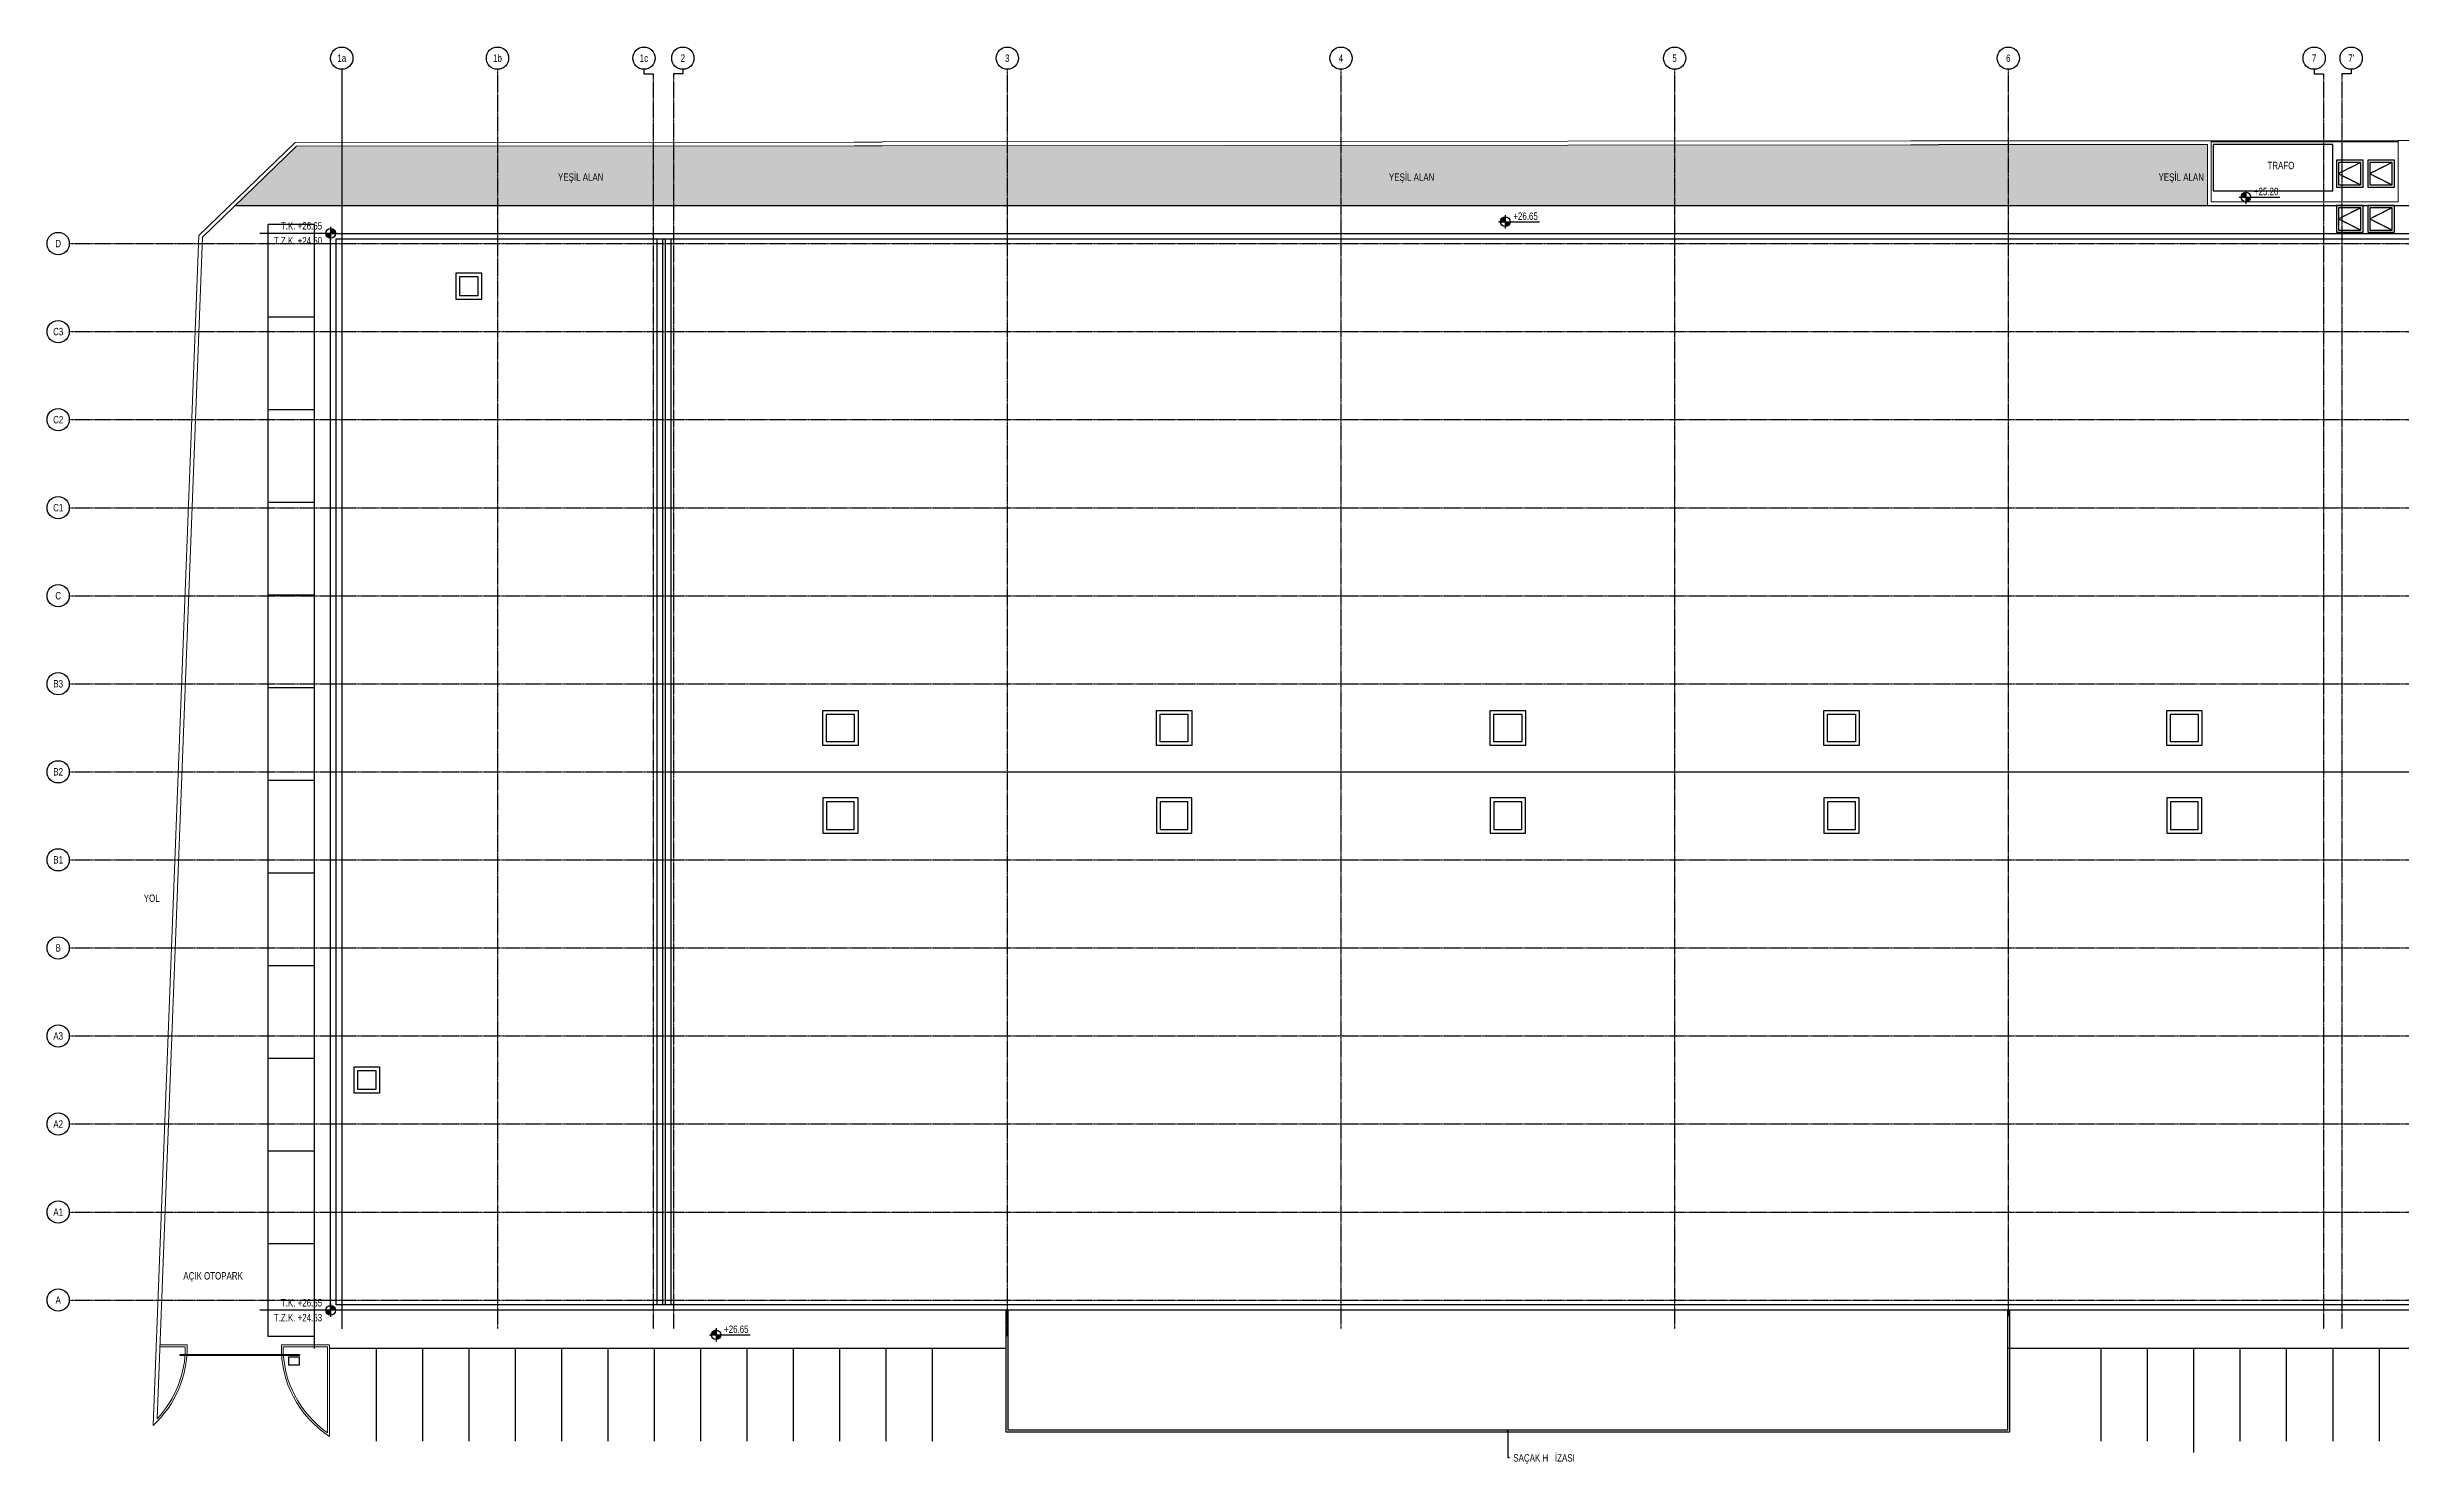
# Model space of a CAD drawing. Header units: centimetres. Extents: x 26200 to 113000, y -600 to 9300.
# Drawn here: x 29541 to 35890, y 2783 to 6605 of the extents above; entities that cross this region are included whole.
import ezdxf
from ezdxf.enums import TextEntityAlignment as Align

# ---------------------------------------------------------------- set-up
doc = ezdxf.new("R2010")
doc.units = ezdxf.units.CM
doc.linetypes.add('DASHDOT2', pattern=[1.778, 1.27, -0.254, 0, -0.254])
doc.linetypes.add('HIDDEN2', pattern=[0.1875, 0.125, -0.0625])
for name, color, linetype in [('A-ANNO-DIMS', 8, 'Continuous'), ('A-ANNO-GRID', 8, 'DASHDOT2'), ('A-ANNO-TEXT', 8, 'Continuous'), ('A-ELEV-01', 8, 'Continuous'), ('A-ELEV-02', 8, 'Continuous'), ('A-ELEV-03', 8, 'Continuous'), ('A-ROOF-OTLN', 8, 'Continuous'), ('A-WALL-SNWPNL', 8, 'Continuous'), ('L-PLNT', 8, 'Continuous'), ('L-PRKG', 8, 'Continuous'), ('L-SITE-CURB', 8, 'Continuous')]:
    doc.layers.add(name, color=color, linetype=linetype)
doc.styles.add('Fields_100', font='act_simplex.shx', dxfattribs={"width": 0.8, "height": 20})
doc.styles.add('Fields_200', font='act_simplex.shx', dxfattribs={"width": 0.8, "height": 40})

# ---------------------------------------------------------------- blocks, each defined once
blk = doc.blocks.new('Kot_plan')
h = blk.add_hatch(color=0)
h.paths.add_polyline_path([(0, 13, 0.414214), (-13, 0), (0, 0)])
h.paths.add_polyline_path([(13, 0), (0, 0), (0, -13, 0.414214)])
at = {"color": 0}
for p, q in [((-18, 0), (92, 0)), ((0, 18), (0, -18))]:
    blk.add_line(p, q, dxfattribs=at)
blk.add_circle((0, 0), 13, dxfattribs=at)
at = {"color": 0, "style": 'Fields_100', "width": 0.8}
blk.add_attdef('BITMISKOT', (21.6, 5), '', height=20, dxfattribs=at)
blk.add_attdef('KABAKOT', text='', height=20, dxfattribs=at).set_placement((21.6, -5), align=Align.TOP_LEFT)

msp = doc.modelspace()

# ---------------------------------------------------------------- hatches: boundary and pattern name
at = {"layer": 'A-ANNO-DIMS'}
h = msp.add_hatch(color=256, dxfattribs=at)
h.paths.add_polyline_path([(30306.2, 6115.3, -0.414214), (30319.2, 6102.3), (30306.2, 6102.3)])
h.paths.add_polyline_path([(30293.2, 6102.3), (30306.2, 6102.3), (30306.2, 6089.3, -0.414214)])
h = msp.add_hatch(color=256, dxfattribs=at)
h.paths.add_polyline_path([(30306.2, 3210.3, -0.414214), (30319.2, 3197.3), (30306.2, 3197.3)])
h.paths.add_polyline_path([(30293.2, 3197.3), (30306.2, 3197.3), (30306.2, 3184.3, -0.414214)])
at = {"layer": 'L-PLNT'}
h = msp.add_hatch(dxfattribs=at)
h.set_pattern_fill('DOTS', color=256, scale=5, angle=90)
h.set_pattern_definition([(90, (28513.647, 29623.517), (-7.9375, 3.96875), [0, -7.9375])])
h.paths.add_polyline_path([(30048.5, 6177.3), (30214.3, 6337.2), (35368.7, 6341.5), (35368.7, 6177.3)])

# ---------------------------------------------------------------- linework, layer by layer
at = {"layer": 'A-ANNO-DIMS'}
for p, q in [((30324.2, 6102.3), (30115.4, 6102.3)), ((30306.2, 6120.3), (30306.2, 6084.3)), ((30324.2, 3197.3), (30115.4, 3197.3)), ((30306.2, 3215.3), (30306.2, 3179.3))]:
    msp.add_line(p, q, dxfattribs=at)
at = {"layer": 'A-ANNO-DIMS', "color": 187, "const_width": 3, "elevation": 0}
msp.add_lwpolyline([(33481.2, 2868.3, 1), (33481.2, 2871.3, 1)], format="xyb", close=True, dxfattribs=at)
at = {"layer": 'A-ANNO-DIMS', "color": 187, "linetype": 'Continuous'}
msp.add_lwpolyline([(33481.2, 2866.8), (33481.2, 2863.8)], dxfattribs=at)
at = {"layer": 'A-ANNO-DIMS'}
for points in [[(33481.2, 2863.8), (33481.2, 2799.9)], [(33481.2, 2799.9), (33486.2, 2799.9)]]:
    msp.add_lwpolyline(points, dxfattribs=at)
for centre in [(30306.2, 6102.3), (30306.2, 3197.3)]:
    msp.add_circle(centre, 13, dxfattribs=at)
at = {"layer": 'A-ANNO-DIMS', "color": 187, "linetype": 'Continuous'}
for centre, radius, start, end in [((33481.2, 2869.8), 1.5, 90, -90), ((33481.2, 2869.8), 1.5, -90, 90), ((33481.2, 2868.3), 0, 90, 90)]:
    msp.add_arc(centre, radius, start, end, dxfattribs=at)
at = {"layer": 'A-ANNO-GRID', "linetype": 'Continuous', "ltscale": 2}
msp.add_line((30336.2, 6544.8), (30336.2, 3147.3), dxfattribs=at)
at = {"layer": 'A-ANNO-GRID', "ltscale": 2}
for p, q in [((30756.2, 6544.8), (30756.2, 3147.3)), ((32131.2, 6544.8), (32131.2, 3127.3)), ((33031.2, 6544.8), (33031.2, 3147.3)), ((33931.2, 6544.8), (33931.2, 3147.3)), ((34831.2, 6544.8), (34831.2, 3181.1)), ((31176.2, 6532.3), (31176.2, 3147.3)), ((31231.2, 6532.3), (31231.2, 3147.3)), ((35681.2, 6532.3), (35681.2, 3147.3)), ((35731.2, 6532.3), (35731.2, 3147.3)), ((29601.3, 6074.8), (40503.7, 6074.8)), ((29601.3, 5837.3), (40503.7, 5837.3)), ((29601.3, 5599.8), (40503.7, 5599.8)), ((29601.3, 5362.3), (40503.7, 5362.3)), ((29601.3, 5124.8), (40503.7, 5124.8)), ((29601.3, 4887.3), (40503.7, 4887.3)), ((29601.3, 4649.8), (40503.7, 4649.8)), ((29601.3, 4412.3), (40503.7, 4412.3)), ((29601.3, 4174.8), (40503.7, 4174.8)), ((29601.3, 3937.3), (40503.7, 3937.3)), ((29601.3, 3699.8), (40503.7, 3699.8)), ((29601.3, 3462.3), (40503.7, 3462.3)), ((29601.3, 3224.8), (40503.7, 3224.8))]:
    msp.add_line(p, q, dxfattribs=at)
at = {"layer": 'A-ANNO-GRID', "linetype": 'Continuous', "ltscale": 10}
for points in [[(31151.2, 6544.8), (31151.2, 6532.3), (31176.2, 6532.3)], [(31256.2, 6544.8), (31256.2, 6532.3), (31231.2, 6532.3)], [(35656.2, 6544.8), (35656.2, 6532.3), (35681.2, 6532.3)], [(35756.2, 6544.8), (35756.2, 6532.3), (35731.2, 6532.3)]]:
    msp.add_lwpolyline(points, dxfattribs=at)
for centre in [(30336.2, 6574.8), (30756.2, 6574.8), (31151.2, 6574.8), (31256.2, 6574.8), (32131.2, 6574.8), (33031.2, 6574.8), (33931.2, 6574.8), (34831.2, 6574.8), (35656.2, 6574.8), (35756.2, 6574.8), (29571.3, 6074.8), (29571.3, 5837.3), (29571.3, 5599.8), (29571.3, 5362.3), (29571.3, 5124.8), (29571.3, 4887.3), (29571.3, 4649.8), (29571.3, 4412.3), (29571.3, 4174.8), (29571.3, 3937.3), (29571.3, 3699.8), (29571.3, 3462.3), (29571.3, 3224.8)]:
    msp.add_circle(centre, 30, dxfattribs=at)
at = {"layer": 'A-ELEV-01'}
msp.add_line((31223.7, 4649.8), (40243.7, 4649.8), dxfattribs=at)
for points in [[(35378.7, 6352.3), (35882.7, 6352.8)], [(35378.7, 6349.8), (35882.7, 6350.3)]]:
    msp.add_lwpolyline(points, dxfattribs=at)
for points in [[(30643.7, 5924.8), (30713.7, 5924.8), (30713.7, 5994.8), (30643.7, 5994.8)], [(30653.7, 5934.8), (30703.7, 5934.8), (30703.7, 5984.8), (30653.7, 5984.8)], [(31633.7, 4815.4), (31728.7, 4815.4), (31728.7, 4720.4), (31633.7, 4720.4)], [(31643.7, 4805.4), (31718.7, 4805.4), (31718.7, 4730.4), (31643.7, 4730.4)], [(32533.7, 4815.4), (32628.7, 4815.4), (32628.7, 4720.4), (32533.7, 4720.4)], [(32543.7, 4805.4), (32618.7, 4805.4), (32618.7, 4730.4), (32543.7, 4730.4)], [(33433.7, 4815.4), (33528.7, 4815.4), (33528.7, 4720.4), (33433.7, 4720.4)], [(33443.7, 4805.4), (33518.7, 4805.4), (33518.7, 4730.4), (33443.7, 4730.4)], [(34333.7, 4815.4), (34428.7, 4815.4), (34428.7, 4720.4), (34333.7, 4720.4)], [(34343.7, 4805.4), (34418.7, 4805.4), (34418.7, 4730.4), (34343.7, 4730.4)], [(35258.7, 4815.4), (35353.7, 4815.4), (35353.7, 4720.4), (35258.7, 4720.4)], [(35268.7, 4805.4), (35343.7, 4805.4), (35343.7, 4730.4), (35268.7, 4730.4)], [(31633.7, 4484.2), (31728.7, 4484.2), (31728.7, 4579.2), (31633.7, 4579.2)], [(32533.7, 4484.2), (32628.7, 4484.2), (32628.7, 4579.2), (32533.7, 4579.2)], [(33433.7, 4484.2), (33528.7, 4484.2), (33528.7, 4579.2), (33433.7, 4579.2)], [(34333.7, 4484.2), (34428.7, 4484.2), (34428.7, 4579.2), (34333.7, 4579.2)], [(35258.7, 4484.2), (35353.7, 4484.2), (35353.7, 4579.2), (35258.7, 4579.2)], [(31643.7, 4494.2), (31718.7, 4494.2), (31718.7, 4569.2), (31643.7, 4569.2)], [(32543.7, 4494.2), (32618.7, 4494.2), (32618.7, 4569.2), (32543.7, 4569.2)], [(33443.7, 4494.2), (33518.7, 4494.2), (33518.7, 4569.2), (33443.7, 4569.2)], [(34343.7, 4494.2), (34418.7, 4494.2), (34418.7, 4569.2), (34343.7, 4569.2)], [(35268.7, 4494.2), (35343.7, 4494.2), (35343.7, 4569.2), (35268.7, 4569.2)], [(30368.7, 3783.5), (30438.7, 3783.5), (30438.7, 3853.5), (30368.7, 3853.5)], [(30378.7, 3793.5), (30428.7, 3793.5), (30428.7, 3843.5), (30378.7, 3843.5)], [(29900.4, 3078.2), (30222.1, 3078.2), (30222.1, 3074.9), (29900.4, 3074.9)], [(30193.8, 3071.8), (30221.5, 3071.8), (30221.5, 3048.8), (30193.8, 3048.8)]]:
    msp.add_lwpolyline(points, close=True, dxfattribs=at)
at = {"layer": 'A-ELEV-01', "ltscale": 2, "elevation": 0}
for points in [[(32127.5, 3196.3), (32127.5, 2869.8), (34835, 2869.8), (34835, 3197.3)], [(32132.5, 3196.3), (32132.5, 2874.8), (34830, 2874.8), (34830, 3197.3)]]:
    msp.add_lwpolyline(points, dxfattribs=at)
at = {"layer": 'A-ELEV-02'}
for points in [[(35716.2, 6227.3), (35788.2, 6227.3), (35788.2, 6299.3), (35716.2, 6299.3)], [(35722.2, 6233.3), (35782.2, 6233.3), (35782.2, 6293.3), (35722.2, 6293.3)], [(35800.7, 6227.3), (35872.7, 6227.3), (35872.7, 6299.3), (35800.7, 6299.3)], [(35806.7, 6233.3), (35866.7, 6233.3), (35866.7, 6293.3), (35806.7, 6293.3)], [(35716.3, 6105.3), (35788.3, 6105.3), (35788.3, 6177.3), (35716.3, 6177.3)], [(35722.3, 6111.3), (35782.3, 6111.3), (35782.3, 6171.3), (35722.3, 6171.3)], [(35800.8, 6105.3), (35872.8, 6105.3), (35872.8, 6177.3), (35800.8, 6177.3)], [(35806.8, 6111.3), (35866.8, 6111.3), (35866.8, 6171.3), (35806.8, 6171.3)]]:
    msp.add_lwpolyline(points, close=True, dxfattribs=at)
at = {"layer": 'A-ELEV-02', "linetype": 'HIDDEN2'}
for points in [[(35782.2, 6293.3), (35722.2, 6263.3), (35782.2, 6233.3)], [(35866.7, 6293.3), (35806.7, 6263.3), (35866.7, 6233.3)], [(35782.3, 6171.3), (35722.3, 6141.3), (35782.3, 6111.3)], [(35866.8, 6171.3), (35806.8, 6141.3), (35866.8, 6111.3)]]:
    msp.add_lwpolyline(points, dxfattribs=at)
at = {"layer": 'A-ELEV-03'}
msp.add_line((30048.5, 6177.3), (41922.2, 6177.3), dxfattribs=at)
at = {"layer": 'A-ROOF-OTLN'}
for p, q in [((31186.2, 6087.3), (31186.2, 3212.3)), ((31201.2, 6087.3), (31201.2, 3212.3)), ((31208.7, 6087.3), (31208.7, 3212.3)), ((31223.7, 6087.3), (31223.7, 3212.3))]:
    msp.add_line(p, q, dxfattribs=at)
for points in [[(35383.7, 6217.3), (35706.2, 6217.3), (35706.2, 6342.3), (35383.7, 6342.3)], [(30306.2, 6102.3), (40258.7, 6102.3), (40258.7, 3197.3), (30306.2, 3197.3)], [(30321.2, 6087.3), (40243.7, 6087.3), (40243.7, 3212.3), (30321.2, 3212.3)]]:
    msp.add_lwpolyline(points, close=True, dxfattribs=at)
at = {"layer": 'A-WALL-SNWPNL'}
msp.add_lwpolyline([(30306.2, 3197.3), (30296.2, 3197.3)], dxfattribs=at)
at = {"layer": 'L-PRKG'}
for p, q in [((30137.9, 3126.1), (30137.9, 6126.1)), ((30262.9, 6126.1), (30137.9, 6126.1)), ((30262.9, 3093.8), (30262.9, 6126.1)), ((30262.9, 5876.1), (30137.9, 5876.1)), ((30262.9, 5626.1), (30137.9, 5626.1)), ((30262.9, 5376.1), (30137.9, 5376.1)), ((30262.9, 5126.1), (30137.9, 5126.1)), ((30262.9, 4876.1), (30137.9, 4876.1)), ((30262.9, 4626.1), (30137.9, 4626.1)), ((30262.9, 4376.1), (30137.9, 4376.1)), ((30262.9, 4126.1), (30137.9, 4126.1)), ((30262.9, 3876.1), (30137.9, 3876.1)), ((30262.9, 3626.1), (30137.9, 3626.1)), ((30262.9, 3376.1), (30137.9, 3376.1)), ((30262.9, 3126.1), (30137.9, 3126.1)), ((32127.5, 3093.8), (30303.7, 3093.8)), ((30429, 3093.8), (30429, 2843.8)), ((30554, 3093.8), (30554, 2843.8)), ((30679, 3093.8), (30679, 2843.8)), ((30804, 3093.8), (30804, 2843.8)), ((30929, 3093.8), (30929, 2843.8)), ((31054, 3093.8), (31054, 2843.8)), ((31179, 3093.8), (31179, 2843.8)), ((31304, 3093.8), (31304, 2843.8)), ((31429, 3093.8), (31429, 2843.8)), ((31554, 3093.8), (31554, 2843.8)), ((31679, 3093.8), (31679, 2843.8)), ((31804, 3093.8), (31804, 2843.8)), ((31929, 3093.8), (31929, 2843.8)), ((40228.9, 3093.8), (34831.2, 3093.8)), ((35081.2, 3093.8), (35081.2, 2843.8)), ((35206.2, 3093.8), (35206.2, 2843.8)), ((35331.2, 3093.8), (35331.2, 2813.7)), ((35456.2, 3093.8), (35456.2, 2843.8)), ((35581.2, 3093.8), (35581.2, 2843.8)), ((35706.2, 3093.8), (35706.2, 2843.8)), ((35831.2, 3093.8), (35831.2, 2843.8))]:
    msp.add_line(p, q, dxfattribs=at)
at = {"layer": 'L-SITE-CURB', "lineweight": 0}
for p, q in [((31793.5, 6348.8), (34568.5, 6351.5)), ((34568.5, 6351.5), (34643.5, 6351.6)), ((35882.7, 6352.8), (38018.5, 6355)), ((35882.7, 6187.3), (35882.7, 6352.8)), ((29950.6, 6096.8), (30210.2, 6347.2)), ((29960.5, 6092.4), (30214.3, 6337.2)), ((30210.2, 6347.2), (31718.5, 6348.7)), ((30214.3, 6337.2), (31718.5, 6338.7)), ((31718.5, 6348.7), (31793.5, 6348.7)), ((31718.5, 6338.7), (31793.5, 6338.8)), ((31793.5, 6338.8), (34568.5, 6341.5)), ((34568.5, 6341.5), (34643.5, 6341.5)), ((30048.5, 6177.3), (35892.7, 6177.3)), ((29827.3, 2886.8), (29950.6, 6096.8)), ((29838, 2904.3), (29960.5, 6092.4)), ((29914.1, 3098.8), (29845.5, 3098.8)), ((29919, 3103.8), (29845.7, 3103.8)), ((30302.2, 3103.8), (30173.2, 3103.8)), ((30298.1, 3098.8), (30178.1, 3098.8)), ((30298.1, 2866.6), (30298.1, 3098.8)), ((30303.1, 2857.3), (30303.1, 3103.8))]:
    msp.add_line(p, q, dxfattribs=at)
for points in [[(34643.5, 6351.6), (35378.7, 6352.3), (35378.7, 6187.3), (35882.7, 6187.3)], [(34643.5, 6341.6), (35368.7, 6342.3), (35368.7, 6177.3)]]:
    msp.add_lwpolyline(points, dxfattribs=at)
for centre, radius, start, end in [((29635.2, 3095.8), 283.9, 312.58095, 1.61548), ((29635.2, 3095.8), 278.9, 316.64131, 0.6169), ((30457, 3095.8), 283.9, 178.38452, 237.17539), ((30457, 3095.8), 278.9, 179.3831, 235.26936)]:
    msp.add_arc(centre, radius, start, end, dxfattribs=at)

# ---------------------------------------------------------------- block references
at = {"layer": 'A-ANNO-DIMS'}
ref = msp.add_blockref('Kot_plan', (35472.1, 6200.3), dxfattribs=at)
ref.add_attrib('BITMISKOT', '+25.20', (35493.7, 6205.3), dxfattribs={"layer": 'A-ANNO-TEXT', "height": 20, "style": 'Fields_100', "width": 0.8})
ref = msp.add_blockref('Kot_plan', (33474.6, 6133.7), dxfattribs=at)
ref.add_attrib('BITMISKOT', '+26.65', (33496.2, 6138.7), dxfattribs={"layer": 'A-ANNO-TEXT', "height": 20, "style": 'Fields_100', "width": 0.8})
ref = msp.add_blockref('Kot_plan', (31345.9, 3131.1), dxfattribs=at)
ref.add_attrib('BITMISKOT', '+26.65', (31367.4, 3136.1), dxfattribs={"layer": 'A-ANNO-TEXT', "height": 20, "style": 'Fields_100', "width": 0.8})

# ---------------------------------------------------------------- texts
at = {"layer": 'A-ANNO-DIMS', "color": 50, "width": 0.8}
for s, p in [('SAÇAK H', (33496.2, 2789)), ('İ', (33608.2, 2789)), ('ZASI', (33614.5, 2789))]:
    msp.add_text(s, height=20, dxfattribs=at).set_placement(p)
at = {"layer": 'A-ANNO-GRID', "color": 50, "style": 'Fields_100', "width": 0.8}
for s, p in [('1a', (30336.2, 6574.8)), ('1b', (30756.2, 6574.8)), ('1c', (31151.2, 6574.8)), ('2', (31256.2, 6574.8)), ('3', (32131.2, 6574.8)), ('4', (33031.2, 6574.8)), ('5', (33931.2, 6574.8)), ('6', (34831.2, 6574.8)), ('7', (35656.2, 6574.8)), ("7'", (35756.2, 6574.8)), ('D', (29571.3, 6074.8)), ('C3', (29571.3, 5837.3)), ('C2', (29571.3, 5599.8)), ('C1', (29571.3, 5362.3)), ('C', (29571.3, 5124.8)), ('B3', (29571.3, 4887.3)), ('B2', (29571.3, 4649.8)), ('B1', (29571.3, 4412.3)), ('B', (29571.3, 4174.8)), ('A3', (29571.3, 3937.3)), ('A2', (29571.3, 3699.8)), ('A1', (29571.3, 3462.3)), ('A', (29571.3, 3224.8))]:
    msp.add_text(s, height=20, rotation=359.92667, dxfattribs=at).set_placement(p, align=Align.MIDDLE_CENTER)
at = {"layer": 'A-ANNO-TEXT', "style": 'Fields_200', "width": 0.8}
msp.add_text('TRAFO', height=20, dxfattribs=at).set_placement((35530.3, 6275.4))
at = {"layer": 'A-ANNO-TEXT', "char_height": 20}
for s, width, insert, attachment_point, style in [('YEŞİL ALAN', 290.977, (30980.8, 6250.9), 5, 'Fields_200'), ('YEŞİL ALAN', 290.977, (33222, 6250.9), 5, 'Fields_200'), ('YEŞİL ALAN', 290.977, (35297.7, 6250.9), 5, 'Fields_200'), ('T.K. +26.65', 268.246, (30283.2, 6122.3), 6, 'Fields_100'), ('T.Z.K. +24.50', 268.246, (30283.2, 6082.3), 6, 'Fields_100'), ('YOL', 290.977, (29823.6, 4308.6), 5, 'Fields_200'), ('AÇIK OTOPARK', 290.977, (29989.1, 3287.1), 5, 'Fields_200'), ('T.Z.K. +24.63', 268.246, (30283.2, 3177.3), 6, 'Fields_100'), ('T.K. +26.65', 268.246, (30283.2, 3217.3), 6, 'Fields_100')]:
    msp.add_mtext_dynamic_manual_height_columns(s, width=width, gutter_width=100, heights=[0], dxfattribs=dict(at, insert=insert, attachment_point=attachment_point, style=style))

doc.saveas('drawing.dxf')
